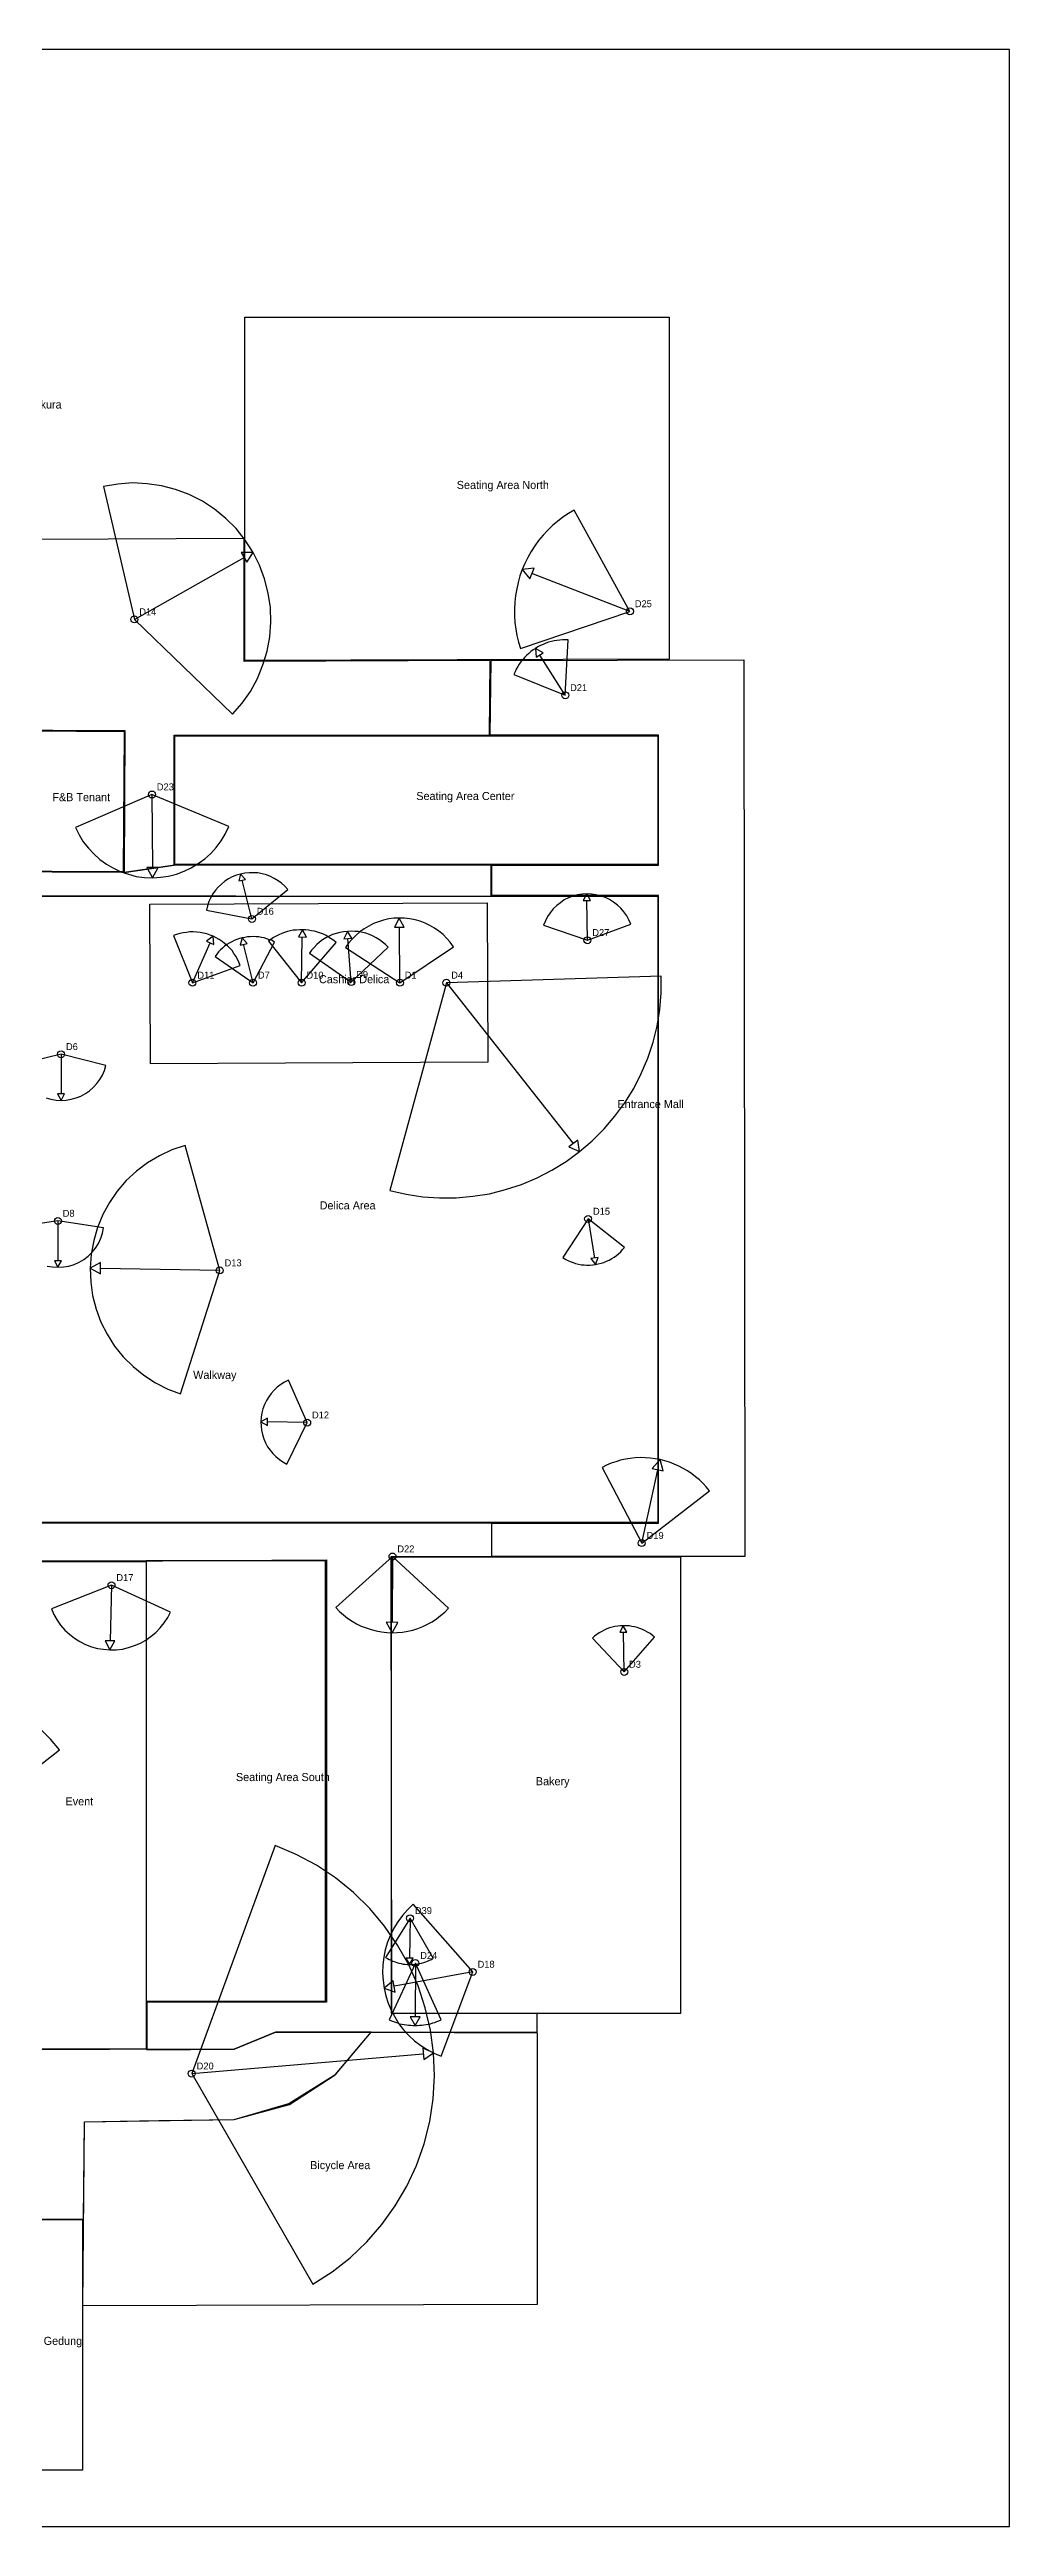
# Model space of a CAD drawing. Header units: metres. Extents: x 0 to 119, y 0 to 107.
# Drawn here: x 77.7 to 119.3, y 0 to 107.1 of the extents above; entities that cross this region are included whole.
import ezdxf

# ---------------------------------------------------------------- set-up
doc = ezdxf.new("R2010")
doc.units = ezdxf.units.M
for name, color, linetype, true_color in [('CAMERA_RANGE', 7, 'Continuous', 0x07c1ff), ('CAMERAS', 7, 'Continuous', 0x99d334), ('LABELS', 7, 'Continuous', 0xffffff), ('ZONES', 7, 'Continuous', 0xf8bd38)]:
    doc.layers.add(name, color=color, linetype=linetype, true_color=true_color)

msp = doc.modelspace()

# ---------------------------------------------------------------- linework, layer by layer
at = {"layer": 'CAMERA_RANGE', "color": 2}
for p, q in [((81.41, 82.46), (86.15, 85.14)), ((102.84, 82.81), (98.6, 84.45)), ((100.04, 79.18), (98.94, 80.92)), ((82.17, 74.89), (82.19, 71.74)), ((86.49, 69.51), (86.07, 71.18)), ((101, 68.59), (100.98, 70.31)), ((88.64, 66.75), (88.67, 68.72)), ((90.79, 66.78), (90.64, 68.67)), ((92.89, 66.75), (92.87, 69.16)), ((83.92, 66.75), (84.69, 68.48)), ((86.54, 66.75), (86.13, 68.42)), ((94.9, 66.75), (100.38, 59.8)), ((78.24, 63.66), (78.24, 61.94)), ((78.1, 56.45), (78.1, 54.73)), ((101.03, 56.54), (101.31, 54.84)), ((85.1, 54.31), (79.95, 54.4)), ((88.88, 47.73), (87.16, 47.77)), ((103.35, 42.52), (104.04, 45.69)), ((92.57, 41.94), (92.55, 39.09)), ((80.42, 40.7), (80.36, 38.3)), ((102.59, 36.95), (102.56, 38.67)), ((93.33, 26.3), (93.3, 24.58)), ((96.04, 23.98), (92.65, 23.36)), ((93.56, 24.36), (93.55, 22.04)), ((83.89, 19.58), (93.9, 20.44))]:
    msp.add_line(p, q, dxfattribs=at)
for points in [[(81.41, 82.46), (85.65, 78.36), (86.07, 78.84), (86.43, 79.35), (86.73, 79.91), (86.97, 80.49), (87.15, 81.09), (87.26, 81.71), (87.31, 82.34), (87.29, 82.97), (87.2, 83.6), (87.04, 84.21), (86.82, 84.8), (86.54, 85.36), (86.2, 85.89), (85.81, 86.39), (85.37, 86.83), (84.88, 87.23), (84.35, 87.57), (83.78, 87.86), (83.19, 88.08), (82.58, 88.24), (81.96, 88.33), (81.33, 88.36), (80.7, 88.31), (80.08, 88.21)], [(102.84, 82.81), (100.43, 87.19), (100.18, 87.04), (99.94, 86.88), (99.71, 86.7), (99.49, 86.52), (99.28, 86.31), (99.08, 86.1), (98.89, 85.88), (98.72, 85.64), (98.56, 85.4), (98.42, 85.14), (98.29, 84.88), (98.18, 84.62), (98.08, 84.34), (98, 84.06), (97.94, 83.78), (97.89, 83.49), (97.86, 83.2), (97.84, 82.91), (97.84, 82.62), (97.86, 82.33), (97.9, 82.04), (97.95, 81.76), (98.02, 81.47), (98.11, 81.2)], [(86.54, 85.36), (86.03, 85.36), (86.27, 84.93)], [(98.18, 84.62), (98.51, 84.22), (98.69, 84.68)], [(100.04, 79.18), (100.17, 81.58), (100.05, 81.58), (99.92, 81.58), (99.8, 81.57), (99.68, 81.55), (99.56, 81.53), (99.44, 81.5), (99.32, 81.47), (99.2, 81.43), (99.08, 81.38), (98.97, 81.33), (98.86, 81.27), (98.76, 81.21), (98.65, 81.14), (98.55, 81.07), (98.46, 80.99), (98.37, 80.9), (98.28, 80.81), (98.2, 80.72), (98.12, 80.62), (98.05, 80.52), (97.99, 80.42), (97.92, 80.31), (97.87, 80.2), (97.82, 80.08)], [(98.76, 81.21), (98.78, 80.83), (99.09, 81.02)], [(82.17, 74.89), (78.86, 73.47), (79.02, 73.15), (79.2, 72.85), (79.42, 72.57), (79.65, 72.32), (79.92, 72.08), (80.2, 71.88), (80.5, 71.7), (80.82, 71.55), (81.15, 71.44), (81.49, 71.35), (81.84, 71.3), (82.19, 71.29), (82.54, 71.31), (82.89, 71.36), (83.23, 71.45), (83.56, 71.57), (83.87, 71.72), (84.17, 71.9), (84.46, 72.11), (84.72, 72.34), (84.95, 72.6), (85.16, 72.88), (85.34, 73.18), (85.49, 73.5)], [(82.19, 71.29), (82.44, 71.74), (81.94, 71.74)], [(86.49, 69.51), (88.04, 70.78), (87.91, 70.92), (87.77, 71.05), (87.62, 71.16), (87.46, 71.26), (87.29, 71.34), (87.12, 71.41), (86.94, 71.46), (86.75, 71.5), (86.56, 71.51), (86.37, 71.51), (86.18, 71.49), (86, 71.45), (85.82, 71.4), (85.64, 71.33), (85.48, 71.24), (85.32, 71.14), (85.17, 71.02), (85.03, 70.89), (84.91, 70.75), (84.8, 70.59), (84.71, 70.43), (84.63, 70.26), (84.57, 70.08), (84.52, 69.89)], [(86, 71.45), (85.92, 71.15), (86.22, 71.22)], [(101, 68.59), (102.87, 69.28), (102.79, 69.47), (102.7, 69.65), (102.58, 69.82), (102.45, 69.97), (102.3, 70.11), (102.13, 70.24), (101.96, 70.35), (101.78, 70.43), (101.58, 70.5), (101.38, 70.55), (101.18, 70.58), (100.98, 70.59), (100.77, 70.58), (100.57, 70.55), (100.37, 70.49), (100.18, 70.42), (100, 70.33), (99.83, 70.21), (99.67, 70.09), (99.52, 69.94), (99.39, 69.78), (99.28, 69.61), (99.18, 69.43), (99.1, 69.24)], [(100.98, 70.59), (100.82, 70.31), (101.13, 70.31)], [(83.92, 66.75), (85.99, 67.5), (85.93, 67.64), (85.87, 67.77), (85.8, 67.9), (85.71, 68.02), (85.63, 68.14), (85.53, 68.25), (85.43, 68.35), (85.31, 68.45), (85.2, 68.54), (85.08, 68.62), (84.95, 68.69), (84.82, 68.76), (84.68, 68.81), (84.54, 68.86), (84.4, 68.9), (84.25, 68.92), (84.11, 68.94), (83.96, 68.95), (83.81, 68.95), (83.66, 68.93), (83.52, 68.91), (83.38, 68.88), (83.23, 68.84), (83.1, 68.79)], [(84.82, 68.76), (84.53, 68.55), (84.84, 68.41)], [(86.54, 66.75), (87.47, 68.51), (87.36, 68.57), (87.25, 68.61), (87.14, 68.65), (87.02, 68.69), (86.91, 68.71), (86.79, 68.73), (86.67, 68.74), (86.55, 68.75), (86.42, 68.74), (86.3, 68.73), (86.19, 68.71), (86.07, 68.69), (85.95, 68.66), (85.84, 68.62), (85.72, 68.57), (85.62, 68.52), (85.51, 68.46), (85.41, 68.4), (85.31, 68.33), (85.22, 68.25), (85.13, 68.17), (85.05, 68.08), (84.97, 67.99), (84.9, 67.89)], [(86.07, 68.69), (85.98, 68.38), (86.28, 68.45)], [(88.64, 66.75), (90.13, 68.49), (90.03, 68.58), (89.92, 68.65), (89.81, 68.72), (89.7, 68.79), (89.58, 68.85), (89.45, 68.9), (89.33, 68.94), (89.2, 68.98), (89.07, 69), (88.94, 69.02), (88.81, 69.04), (88.68, 69.04), (88.55, 69.04), (88.42, 69.03), (88.28, 69.02), (88.15, 68.99), (88.03, 68.96), (87.9, 68.92), (87.78, 68.88), (87.66, 68.82), (87.54, 68.76), (87.42, 68.7), (87.31, 68.62), (87.21, 68.55)], [(88.68, 69.04), (88.5, 68.73), (88.85, 68.72)], [(90.79, 66.78), (92.38, 68.29), (92.27, 68.41), (92.14, 68.51), (92.01, 68.61), (91.87, 68.69), (91.73, 68.77), (91.58, 68.83), (91.42, 68.89), (91.27, 68.93), (91.1, 68.96), (90.94, 68.97), (90.78, 68.98), (90.62, 68.97), (90.45, 68.95), (90.29, 68.92), (90.14, 68.88), (89.98, 68.83), (89.83, 68.76), (89.69, 68.69), (89.55, 68.6), (89.42, 68.5), (89.3, 68.4), (89.18, 68.28), (89.07, 68.16), (88.98, 68.03)], [(90.62, 68.97), (90.47, 68.65), (90.81, 68.68)], [(92.89, 66.75), (95.21, 68.31), (95.07, 68.5), (94.92, 68.67), (94.76, 68.83), (94.58, 68.98), (94.39, 69.11), (94.19, 69.23), (93.98, 69.32), (93.77, 69.41), (93.55, 69.47), (93.32, 69.51), (93.09, 69.54), (92.86, 69.55), (92.63, 69.54), (92.41, 69.51), (92.18, 69.46), (91.96, 69.39), (91.75, 69.31), (91.54, 69.2), (91.34, 69.08), (91.16, 68.95), (90.98, 68.8), (90.82, 68.64), (90.67, 68.46), (90.54, 68.27)], [(92.86, 69.55), (92.65, 69.15), (93.08, 69.16)], [(94.9, 66.75), (92.46, 57.77), (93.16, 57.61), (93.88, 57.5), (94.6, 57.45), (95.32, 57.45), (96.05, 57.52), (96.76, 57.63), (97.46, 57.81), (98.15, 58.03), (98.82, 58.31), (99.46, 58.64), (100.08, 59.02), (100.66, 59.45), (101.21, 59.92), (101.72, 60.43), (102.19, 60.98), (102.62, 61.56), (103, 62.18), (103.33, 62.82), (103.61, 63.49), (103.84, 64.18), (104.01, 64.88), (104.13, 65.59), (104.19, 66.31), (104.19, 67.04)], [(78.24, 61.66), (78.39, 61.94), (78.09, 61.94)], [(85.1, 54.31), (83.6, 59.71), (83.03, 59.52), (82.49, 59.27), (81.98, 58.96), (81.5, 58.6), (81.06, 58.2), (80.67, 57.74), (80.33, 57.25), (80.04, 56.73), (79.81, 56.17), (79.65, 55.6), (79.54, 55.01), (79.5, 54.41), (79.52, 53.81), (79.6, 53.22), (79.75, 52.64), (79.96, 52.08), (80.23, 51.55), (80.55, 51.04), (80.93, 50.58), (81.35, 50.15), (81.82, 49.78), (82.32, 49.45), (82.85, 49.18), (83.41, 48.97)], [(100.66, 59.45), (100.58, 59.95), (100.19, 59.65)], [(101.03, 56.54), (99.93, 54.87), (100.04, 54.8), (100.15, 54.74), (100.26, 54.69), (100.38, 54.65), (100.49, 54.61), (100.61, 54.58), (100.74, 54.56), (100.86, 54.55), (100.98, 54.54), (101.11, 54.54), (101.23, 54.55), (101.35, 54.57), (101.47, 54.59), (101.59, 54.62), (101.71, 54.66), (101.83, 54.71), (101.94, 54.76), (102.05, 54.82), (102.15, 54.88), (102.25, 54.96), (102.35, 55.03), (102.44, 55.12), (102.52, 55.21), (102.6, 55.3)], [(78.1, 54.45), (78.26, 54.73), (77.95, 54.72)], [(79.5, 54.41), (79.94, 54.16), (79.95, 54.65)], [(101.35, 54.57), (101.46, 54.87), (101.15, 54.82)], [(88.88, 47.73), (88.07, 49.56), (87.9, 49.48), (87.74, 49.38), (87.59, 49.26), (87.46, 49.13), (87.33, 48.99), (87.22, 48.84), (87.12, 48.68), (87.04, 48.51), (86.97, 48.33), (86.92, 48.15), (86.89, 47.96), (86.88, 47.77), (86.89, 47.58), (86.91, 47.4), (86.95, 47.21), (87.01, 47.03), (87.08, 46.86), (87.17, 46.69), (87.28, 46.54), (87.4, 46.39), (87.53, 46.26), (87.68, 46.14), (87.83, 46.03), (88, 45.94)], [(86.88, 47.77), (87.16, 47.61), (87.16, 47.92)], [(103.35, 42.52), (106.28, 44.78), (106.14, 44.95), (106, 45.1), (105.84, 45.25), (105.68, 45.39), (105.51, 45.52), (105.33, 45.64), (105.14, 45.75), (104.95, 45.85), (104.75, 45.94), (104.55, 46.02), (104.35, 46.08), (104.14, 46.13), (103.93, 46.17), (103.71, 46.2), (103.5, 46.21), (103.28, 46.22), (103.07, 46.21), (102.85, 46.18), (102.64, 46.15), (102.43, 46.1), (102.23, 46.04), (102.02, 45.97), (101.82, 45.89), (101.63, 45.79)], [(104.14, 46.13), (103.8, 45.74), (104.28, 45.64)], [(92.57, 41.94), (90.12, 39.73), (90.28, 39.57), (90.45, 39.42), (90.63, 39.28), (90.82, 39.15), (91.02, 39.03), (91.22, 38.93), (91.43, 38.85), (91.65, 38.78), (91.87, 38.72), (92.09, 38.68), (92.32, 38.65), (92.55, 38.64), (92.77, 38.65), (93, 38.67), (93.23, 38.71), (93.45, 38.76), (93.67, 38.83), (93.88, 38.91), (94.08, 39.01), (94.28, 39.12), (94.47, 39.25), (94.65, 39.39), (94.83, 39.54), (94.99, 39.7)], [(80.42, 40.7), (77.82, 39.68), (77.93, 39.43), (78.07, 39.19), (78.22, 38.97), (78.4, 38.76), (78.6, 38.58), (78.82, 38.41), (79.05, 38.27), (79.29, 38.14), (79.55, 38.04), (79.81, 37.97), (80.08, 37.93), (80.35, 37.9), (80.62, 37.91), (80.89, 37.94), (81.16, 38), (81.42, 38.09), (81.67, 38.2), (81.91, 38.33), (82.13, 38.49), (82.34, 38.66), (82.53, 38.86), (82.7, 39.07), (82.85, 39.3), (82.97, 39.54)], [(92.55, 38.64), (92.8, 39.09), (92.3, 39.1)], [(102.59, 36.95), (103.9, 38.46), (103.8, 38.54), (103.71, 38.61), (103.6, 38.67), (103.49, 38.73), (103.38, 38.79), (103.27, 38.83), (103.15, 38.87), (103.04, 38.9), (102.92, 38.92), (102.8, 38.94), (102.67, 38.95), (102.55, 38.95), (102.43, 38.95), (102.31, 38.93), (102.19, 38.91), (102.07, 38.88), (101.95, 38.85), (101.84, 38.81), (101.73, 38.76), (101.62, 38.7), (101.51, 38.64), (101.41, 38.57), (101.31, 38.49), (101.22, 38.41)], [(102.55, 38.95), (102.4, 38.67), (102.71, 38.67)], [(80.35, 37.9), (80.57, 38.29), (80.14, 38.3)], [(83.89, 19.58), (89.12, 10.48), (89.96, 11.01), (90.74, 11.62), (91.46, 12.31), (92.11, 13.05), (92.69, 13.86), (93.19, 14.71), (93.61, 15.61), (93.94, 16.55), (94.18, 17.51), (94.33, 18.49), (94.38, 19.48), (94.35, 20.48), (94.22, 21.46), (93.99, 22.43), (93.68, 23.37), (93.28, 24.28), (92.79, 25.14), (92.23, 25.96), (91.59, 26.72), (90.88, 27.41), (90.11, 28.04), (89.28, 28.59), (88.41, 29.06), (87.49, 29.44)], [(96.04, 23.98), (93.46, 26.91), (93.22, 26.67), (93, 26.42), (92.8, 26.15), (92.63, 25.87), (92.48, 25.57), (92.36, 25.26), (92.26, 24.94), (92.19, 24.61), (92.15, 24.28), (92.14, 23.94), (92.16, 23.61), (92.21, 23.28), (92.28, 22.95), (92.38, 22.63), (92.51, 22.32), (92.67, 22.03), (92.85, 21.74), (93.05, 21.48), (93.28, 21.23), (93.52, 21), (93.79, 20.8), (94.07, 20.62), (94.36, 20.46), (94.67, 20.33)], [(93.33, 26.3), (92.27, 24.6), (92.35, 24.56), (92.43, 24.51), (92.51, 24.48), (92.59, 24.44), (92.68, 24.41), (92.76, 24.38), (92.85, 24.36), (92.94, 24.34), (93.03, 24.32), (93.12, 24.31), (93.21, 24.3), (93.3, 24.3), (93.39, 24.3), (93.48, 24.3), (93.57, 24.31), (93.66, 24.33), (93.75, 24.34), (93.83, 24.36), (93.92, 24.39), (94.01, 24.42), (94.09, 24.45), (94.17, 24.48), (94.25, 24.52), (94.33, 24.57)], [(92.21, 23.28), (92.69, 23.11), (92.6, 23.6)], [(93.56, 24.36), (92.43, 21.9), (92.52, 21.87), (92.61, 21.83), (92.7, 21.8), (92.79, 21.77), (92.88, 21.74), (92.98, 21.72), (93.07, 21.7), (93.17, 21.69), (93.26, 21.67), (93.36, 21.67), (93.45, 21.66), (93.55, 21.66), (93.65, 21.66), (93.74, 21.67), (93.84, 21.67), (93.93, 21.69), (94.03, 21.7), (94.12, 21.72), (94.22, 21.74), (94.31, 21.77), (94.4, 21.79), (94.49, 21.83), (94.58, 21.86), (94.67, 21.9)], [(93.3, 24.3), (93.46, 24.58), (93.15, 24.58)], [(93.55, 21.66), (93.76, 22.04), (93.34, 22.04)], [(94.35, 20.48), (93.88, 20.68), (93.92, 20.19)]]:
    msp.add_lwpolyline(points, close=True, dxfattribs=at)
for points in [[(77.59, 61.77), (77.8, 61.71), (78.02, 61.67), (78.24, 61.66), (78.46, 61.67), (78.68, 61.71), (78.89, 61.77), (79.1, 61.85), (79.29, 61.96), (79.47, 62.08), (79.64, 62.23), (79.79, 62.39), (79.92, 62.57), (80.03, 62.76), (80.12, 62.96), (80.18, 63.17), (78.24, 63.66), (76.3, 63.18)], [(77.63, 54.5), (77.87, 54.46), (78.1, 54.45), (78.34, 54.46), (78.57, 54.5), (78.8, 54.57), (79.02, 54.67), (79.22, 54.79), (79.41, 54.93), (79.58, 55.1), (79.73, 55.28), (79.85, 55.48), (79.96, 55.7), (80.03, 55.92), (80.08, 56.15), (78.1, 56.45), (76.12, 56.15)], [(71.87, 28.65), (78.17, 33.58), (77.78, 34.04), (77.35, 34.48)]]:
    msp.add_lwpolyline(points, dxfattribs=at)
at = {"layer": 'CAMERAS', "true_color": 0x99d334}
for centre in [(81.41, 82.46), (102.84, 82.81), (100.04, 79.18), (82.17, 74.89), (86.49, 69.51), (101, 68.59), (83.92, 66.75), (86.54, 66.75), (88.64, 66.75), (90.79, 66.78), (92.89, 66.75), (94.9, 66.75), (78.24, 63.66), (78.1, 56.45), (101.03, 56.54), (85.1, 54.31), (88.88, 47.73), (92.57, 41.94), (103.35, 42.52), (80.42, 40.7), (102.59, 36.95), (93.33, 26.3), (93.56, 24.36), (96.04, 23.98), (83.89, 19.58)]:
    msp.add_circle(centre, 0.15, dxfattribs=at)
at = {"layer": 'ZONES', "true_color": 0xf8bd38}
msp.add_lwpolyline([(0, 0), (119.25, 0), (119.25, 107.1), (0, 107.1)], close=True, dxfattribs=at)
at = {"layer": 'ZONES', "true_color": 0xb8a394}
for points in [[(104.53, 95.53), (104.53, 80.74), (86.18, 80.68), (86.18, 95.53), (104.53, 95.53)], [(74.79, 77.66), (80.96, 77.62), (80.93, 71.55), (74.76, 71.58), (74.79, 77.66)], [(83.16, 71.87), (83.16, 77.43), (104.05, 77.43), (104.05, 71.87), (83.16, 71.87)], [(74.79, 70.5), (104.05, 70.5), (104.05, 43.41), (74.79, 43.41), (74.79, 70.5)], [(82.08, 70.15), (96.67, 70.21), (96.7, 63.31), (82.11, 63.25), (82.08, 70.15)], [(92.51, 22.2), (105.04, 22.2), (105.04, 41.91), (98.77, 41.91), (92.51, 41.91), (92.51, 22.2)], [(74.95, 41.72), (81.92, 41.72), (81.92, 20.64), (74.95, 20.64), (74.95, 41.72)], [(81.92, 22.71), (89.68, 22.71), (89.68, 41.75), (81.92, 41.75), (81.92, 22.71)], [(79.25, 17.49), (80.8, 17.52), (82.46, 17.55), (85.73, 17.59), (88.12, 18.25), (90.09, 19.53), (91.65, 21.37), (98.83, 21.34), (98.83, 9.6), (79.18, 9.54), (79.25, 17.49)]]:
    msp.add_lwpolyline(points, close=True, dxfattribs=at)
at = {"layer": 'ZONES', "true_color": 0x47e0fd}
for points in [[(74.76, 77.69), (80.99, 77.66), (80.96, 71.52), (83.13, 71.84), (83.13, 77.46), (96.77, 77.46), (96.8, 80.68), (86.15, 80.64), (86.15, 85.96), (77.34, 85.92)], [(74.76, 70.53), (96.83, 70.5), (96.83, 71.84), (83.16, 71.84), (80.96, 71.52), (74.73, 71.55)], [(74.92, 41.75), (82.62, 41.75), (89.71, 41.79), (89.71, 22.67), (81.95, 22.67), (81.95, 20.61), (85.73, 20.64), (87.51, 21.37), (98.83, 21.37), (98.83, 22.2), (92.54, 22.16), (92.51, 41.94), (96.86, 41.94), (96.86, 43.38), (74.76, 43.38)], [(69.07, 13.29), (79.21, 13.29), (79.25, 17.49), (85.73, 17.59), (88.09, 18.29), (90.12, 19.56), (91.65, 21.37), (87.51, 21.37), (85.73, 20.64), (74.92, 20.61)]]:
    msp.add_lwpolyline(points, dxfattribs=at)
at = {"layer": 'ZONES', "true_color": 0x1673f9}
for points in [[(96.86, 41.94), (96.86, 43.38), (104.08, 43.38), (104.08, 70.53), (96.86, 70.53), (96.86, 71.84), (104.08, 71.84), (104.08, 77.46), (96.8, 77.46), (96.83, 80.68), (107.77, 80.71), (107.8, 41.94), (96.86, 41.94)], [(69.07, 2.45), (79.18, 2.45), (79.18, 13.26), (69.07, 13.26), (69.07, 2.45)]]:
    msp.add_lwpolyline(points, close=True, dxfattribs=at)

# ---------------------------------------------------------------- texts
at = {"layer": 'LABELS', "true_color": 0xffffff}
for s, height, p in [('Entrance Taman Sakura', 0.35, (73.19, 91.58)), ('Seating Area North', 0.35, (95.35, 88.1)), ('D14', 0.3, (81.62, 82.64)), ('D25', 0.3, (103.05, 82.99)), ('D21', 0.3, (100.25, 79.36)), ('D23', 0.3, (82.38, 75.07)), ('Seating Area Center', 0.35, (93.6, 74.65)), ('F&B Tenant', 0.35, (77.86, 74.6)), ('D16', 0.3, (86.7, 69.69)), ('D27', 0.3, (101.21, 68.77)), ('D11', 0.3, (84.13, 66.93)), ('D7', 0.3, (86.75, 66.93)), ('D10', 0.3, (88.85, 66.93)), ('Cashier Delica', 0.35, (89.39, 66.73)), ('D9', 0.3, (91, 66.96)), ('D1', 0.3, (93.1, 66.93)), ('D4', 0.3, (95.11, 66.93)), ('D6', 0.3, (78.45, 63.84)), ('Entrance Mall', 0.35, (102.3, 61.33)), ('D8', 0.3, (78.31, 56.63)), ('Delica Area', 0.35, (89.42, 56.95)), ('D15', 0.3, (101.24, 56.72)), ('D13', 0.3, (85.31, 54.49)), ('Walkway', 0.35, (83.95, 49.62)), ('D12', 0.3, (89.09, 47.91)), ('D19', 0.3, (103.56, 42.7)), ('D22', 0.3, (92.78, 42.12)), ('D17', 0.3, (80.63, 40.88)), ('D3', 0.3, (102.8, 37.13)), ('Seating Area South', 0.35, (85.8, 32.23)), ('Bakery', 0.35, (98.77, 32.05)), ('Event', 0.35, (78.43, 31.18)), ('D39', 0.3, (93.54, 26.48)), ('D24', 0.3, (93.77, 24.54)), ('D18', 0.3, (96.25, 24.16)), ('D20', 0.3, (84.1, 19.76)), ('Bicycle Area', 0.35, (89.01, 15.45)), ('Entrance Parkir Gedung', 0.35, (74.13, 7.85))]:
    msp.add_text(s, height=height, dxfattribs=at).set_placement(p)

doc.saveas('drawing.dxf')
